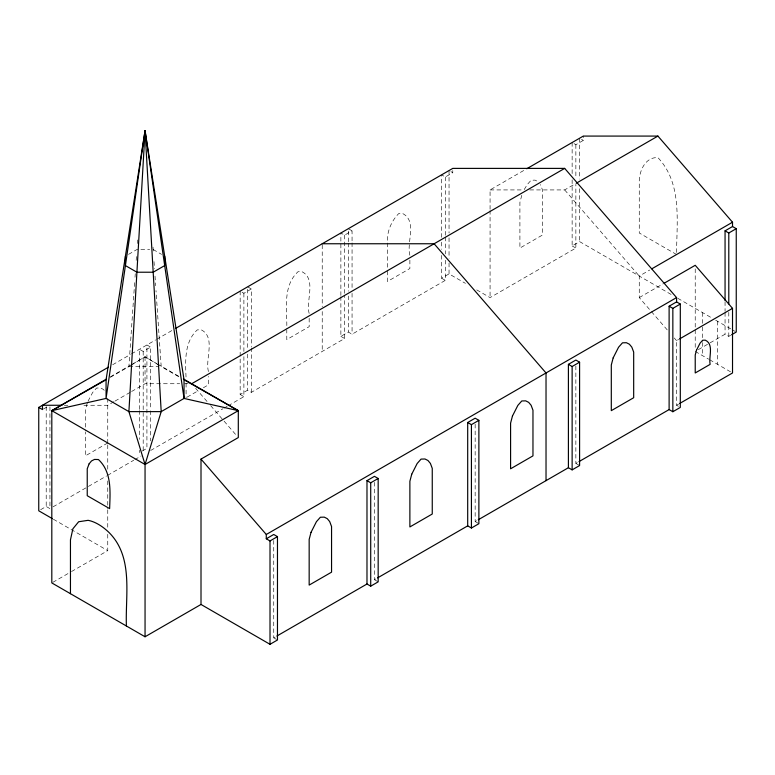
<?xml version="1.0" encoding="UTF-8"?>
<svg xmlns="http://www.w3.org/2000/svg" width="775" height="775" viewBox="0 0 775 775"><rect width="100%" height="100%" fill="white"/><g stroke="black" fill="none" stroke-linecap="round" stroke-linejoin="round"><path stroke-width="0.58" stroke-dasharray="3.88 2.91" d="M110.215 377.396L128.902 366.604L134.685 282.119M135.015 277.295L135.267 273.672M136.177 260.4L136.584 254.365M137.33 243.534L137.572 239.93M87.236 403.116L85.376 410.217L85.376 430.648M521.778 195.31L519.909 202.411L519.909 248.068L542.297 235.145L542.297 189.487L540.427 184.537M88.05 401.208L92.651 392.45L96.565 388.043L100.479 387.936L103.462 389.438L104.673 390.891M524.2 189.594L527.184 184.644L531.107 180.226L535.021 180.12L538.005 181.631M130.927 365.383L145.051 356.81L156.453 363.397M128.553 254.365L136.923 249.54L149.701 249.54M112.675 364.734L130.491 354.456M131.537 353.855L155.639 339.934M156.686 339.334L172.399 330.257M43.41 409.035L47.139 406.885M139.461 409.374L139.461 349.273L143.191 351.433L150.65 347.123L150.65 409.626M242.032 292.214L243.892 293.289L251.362 288.978L251.362 346.677M340.874 295.488L340.874 232.994L344.604 235.145L352.063 230.834L352.063 241.655M441.585 237.344L441.585 174.85L445.315 177L452.774 172.689L452.774 170.539M110.476 376.776L131.43 364.676M132.477 364.076L145.051 356.81L159.185 365.383M113.973 401.683L107.754 405.267L82.373 405.267M115.01 401.082L130.549 392.111M131.585 391.511L145.051 383.732L179.722 383.732M490.071 209.279L490.071 189.923L525.692 169.357M573.994 143.617L575.864 144.702L583.323 140.391L583.323 136.08M107.754 442.951L85.376 455.874L85.376 431.849M187.104 397.149L198.293 390.687M203.379 387.752L208.465 384.807L208.465 376.398M529.78 189.923L564.675 189.923L575.147 183.869M40.62 509.708L46.209 506.482L49.939 508.632L49.939 405.267M142.251 451.031L146.921 448.338L146.921 344.972L150.65 347.123M240.163 291.138L240.163 394.504L247.622 390.193L251.362 392.344L344.604 338.51L344.604 295.246M340.874 296.689L340.874 336.36L348.333 332.049L352.063 334.209L445.315 280.366L445.315 259.935M441.585 255.382L441.585 278.215L449.045 273.904L465.455 283.379M53.087 506.821L106.514 475.966M107.57 475.366L133.755 460.243M134.811 459.643L141.089 456.01M150.65 450.488L222.938 408.754M223.994 408.144L227.133 406.332M228.179 405.732L243.892 396.655L243.892 353.381M572.134 179.81L572.134 245.917L579.593 241.606L673.591 295.876M476.741 289.898L490.071 297.6L575.864 248.068L575.864 184.363M52.845 582.335L70.457 572.163M71.494 571.562L107.754 550.628L107.754 533.81M667.246 329.898L639.268 297.59L639.268 276.065L649.75 270.01M639.268 297.59L663.1 283.834M678.435 406.342L676.575 405.267L676.575 340.661L678.638 339.469M698.304 349.651L725.061 334.209L728.791 336.36L730.651 335.284M273.74 540.485L273.74 637.844L275.832 636.633M374.441 482.341L374.441 579.7L376.543 578.489M475.153 424.196L475.153 521.556L477.235 520.354M575.864 366.052L575.864 463.411L577.956 462.2M676.575 405.267L678.638 404.075M490.071 189.923L522.563 189.923M128.902 366.604L158.807 366.604M184.508 383.732L188.093 383.732M64.238 405.267L67.861 405.267M581.453 139.316L583.323 140.391M676.575 254.529L639.268 232.994L639.268 180.498C639.666 170.035 645.701 156.879 657.917 157.616C682.262 183.317 676.73 221.243 676.575 253.338M677.767 298.288L712.225 318.186M715.616 320.133L731.028 329.036M732.075 329.637L735.204 331.448M450.905 171.614L452.774 172.689M572.134 245.917L575.864 248.068M695.223 351.433L708.65 359.183M709.638 359.755L730.534 371.816M441.585 278.215L445.315 280.366M348.333 228.683L352.063 230.834M575.864 463.411L579.593 465.562M340.874 336.36L344.604 338.51M247.622 286.827L251.362 288.978M153.188 249.54L161.558 254.365M475.153 521.556L478.882 523.706M240.163 394.504L243.892 396.655M157.49 363.988L179.248 376.553M178.851 376.795L161.2 366.604L155.998 290.567M374.441 579.7L378.171 581.851M273.74 637.844L276.53 639.462M53.388 519.24L107.754 550.628M564.675 189.923L639.268 276.065M674.24 337.968L676.575 340.661M195.629 388.294L207.487 401.983M210.645 405.635L223.287 420.234M224.082 421.145L236.724 435.744M153.024 247.138L153.353 251.952M154.012 261.601L154.506 268.847M155.01 276.084L155.668 285.743M728.791 312.315L728.791 336.36M725.061 301.756L725.061 311.366M725.061 312.567L725.061 334.209M717.602 321.286L717.602 364.357M702.683 312.674L702.683 325.829M702.683 327.031L702.683 341.387M702.683 342.579L702.683 355.744M695.223 268.886L695.223 328.697M695.223 329.898L695.223 350.232M579.593 138.241L579.593 179.102M579.593 188.722L579.593 241.606M575.864 144.702L575.864 178.357M572.134 142.542L572.134 173.794M490.071 210.49L490.071 297.6M449.045 170.539L449.045 233.042M449.045 237.847L449.045 258.278M449.045 263.093L449.045 273.904M445.315 177L445.315 235.9M445.315 237.102L445.315 253.929M441.585 242.158L441.585 249.366M409.878 255.304C406.313 242.807 417.531 221.001 402.603 213.503L398.689 213.609C391.452 220.962 386.88 231.405 387.5 241.8M409.878 260.109L409.878 268.528L387.5 281.441L387.5 269.429M387.5 243.001L387.5 268.228M352.063 242.856L352.063 288.532M352.063 293.338L352.063 334.209M348.333 231.086L348.333 241.907M348.333 243.108L348.333 291.187M348.333 295.992L348.333 332.049M344.604 235.145L344.604 294.035M322.226 244.968L322.226 306.668M322.226 311.511L322.226 351.433M309.167 313.449C305.602 300.952 316.82 279.145 301.901 271.647L297.978 271.754C282.255 286.392 287.302 309.758 286.789 328.774M309.167 318.254L309.167 326.672L286.789 339.586L286.789 329.976M251.362 347.878L251.362 392.344M247.622 289.23L247.622 349.331M247.622 354.136L247.622 390.193M243.892 293.289L243.892 352.179M208.465 371.593C204.891 359.096 216.109 337.29 201.19 329.792L197.276 329.898C183.859 342.308 185.438 361.944 186.087 378.51M186.087 383.315L186.087 397.73M150.65 410.827L150.65 440.878M145.051 356.81L145.051 383.732M143.191 351.433L143.191 452.397M139.461 410.576L139.461 439.425M139.461 450.246L139.461 452.648M107.754 398.505L107.754 443.707M107.754 444.908L107.754 471.336M107.754 480.955L107.754 508.584M107.754 509.785L107.754 529.005M46.209 406.72L46.209 506.482"/><path stroke-width="1.16" d="M144.809 134.298L145.051 130.694L184.043 379.789L184.043 398.437L161.2 411.622L128.902 411.622L106.068 398.437L51.809 410.653L51.809 582.926L145.051 636.769L201.006 604.461L270.01 644.306L277.469 639.995L277.469 536.629L273.74 534.479L266.28 538.78L266.28 534.479L201.006 459.1L238.303 437.565L238.303 410.653L183.384 378.946M145.545 137.902L145.051 130.694L106.068 398.437L106.068 379.789L145.051 130.694L184.043 398.437L238.303 410.653L145.051 464.487L51.809 410.653L106.291 379.198M145.051 464.487L161.2 411.622L145.051 130.694L128.902 411.622L145.051 464.487L145.051 636.769M52.342 518.64L38.75 510.793L38.75 407.418L108.49 367.156M175.547 328.445L452.774 168.388L564.675 168.388L676.575 297.59L676.575 301.901L669.116 306.212L669.116 409.578L579.002 461.6M526.748 168.747L583.323 136.08L657.917 136.08L732.52 222.222L732.52 226.532L725.061 230.834L725.061 300.555M191.677 383.732L564.675 168.388M576.193 183.268L657.917 136.08M651.843 268.799L732.52 222.222M725.061 230.834L728.791 232.994L736.25 228.683L736.25 332.049L731.59 334.742M664.136 283.243L695.223 265.292L732.52 308.363L732.52 372.969L679.675 403.475M266.28 534.479L676.575 297.59M366.982 584.011L366.982 480.636L374.441 476.334L378.171 478.485L378.171 581.851L370.712 586.162L366.982 584.011L276.878 636.033M467.693 525.867L467.693 422.491L475.153 418.19L478.882 420.341L478.882 523.706L471.423 528.017L467.693 525.867L377.59 577.888M568.404 467.722L568.404 364.357L575.864 360.046L579.593 362.196L579.593 465.562L572.134 469.873L568.404 467.722L478.282 519.754M266.28 538.78L270.01 540.94L277.469 536.629M366.982 480.636L370.712 482.796L378.171 478.485M467.693 422.491L471.423 424.652L478.882 420.341M568.404 364.357L572.134 366.507L579.593 362.196M669.116 306.212L672.845 308.363L680.305 304.052L680.305 407.427L672.845 411.728L669.116 409.578M679.675 338.869L732.52 308.363M51.809 410.653L106.068 379.789M322.226 243.757L434.126 243.757L546.026 372.969L546.026 480.645M61.816 405.267L42.48 405.267L42.48 409.578L38.75 407.418M184.043 379.789L238.303 410.653M732.52 226.532L736.25 228.683M676.575 301.901L680.305 304.052M728.791 232.994L728.791 303.907M672.845 308.363L672.845 411.728M572.134 366.507L572.134 469.873M471.423 424.652L471.423 528.017M370.712 482.796L370.712 586.162M270.01 540.94L270.01 644.306M201.006 459.1L201.006 604.461M164.697 256.176L164.697 265.573L153.188 272.219L136.923 272.219L125.414 265.573L125.414 256.176M126.402 625.997C125.201 594.677 133.794 556.944 108.742 532.231A46.422 26.796 60 0 0 88.117 520.325L78.653 521.749L72.869 528.821L70.457 539.855L70.457 593.698M311.037 532.318L309.167 539.429L309.167 585.086L331.555 572.163L331.555 526.506L329.685 521.556L327.263 518.649L324.279 517.138L320.366 517.245L316.442 521.662L311.037 532.318M411.748 474.184L409.878 481.285L409.878 526.942L432.256 514.019L432.256 468.362L430.396 463.411L427.974 460.505L424.991 458.994L421.067 459.1L417.153 463.518L411.748 474.184M512.449 416.039L510.589 423.14L510.589 468.798L532.967 455.874L532.967 410.217L531.107 405.267L528.676 402.361L525.692 400.849L521.778 400.966L517.865 405.373L512.449 416.039M613.161 357.895L611.301 364.996L611.301 410.653L633.679 397.73L633.679 352.073L631.809 347.123L629.387 344.216L626.403 342.715L622.49 342.821L618.566 347.229L613.161 357.895M696.463 350.281L695.223 355.018L695.223 372.969L710.142 364.357C708.476 356.955 714.25 344.332 705.289 340.167L702.683 340.235L700.067 343.18L696.463 350.281M89.106 463.838L87.236 468.798L87.236 495.709L109.624 508.632C110.205 491.922 111.987 472.072 98.425 459.536L94.511 459.43L91.528 460.931L89.106 463.838"/></g></svg>
